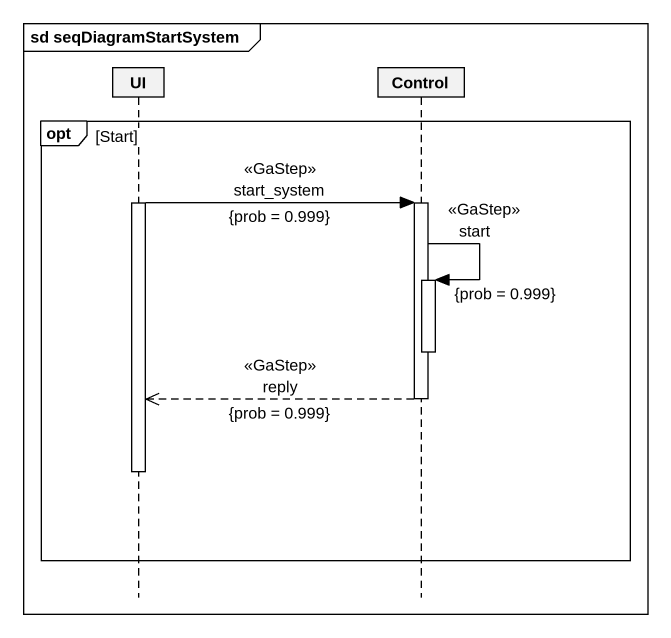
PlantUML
@startuml
mainframe sd seqDiagramStartSystem
hide footbox
participant UI
participant "Control" as Control_

opt Start
  activate UI
  UI -> Control_ : start_system\n<<GaStep>>\n{prob = 0.999}
  activate Control_
  Control_ -> Control_ : start\n<<GaStep>>\n{prob = 0.999}
  activate Control_
  deactivate Control_
  Control_ -->> UI : reply\n<<GaStep>>\n{prob = 0.999}
  deactivate Control_
  deactivate UI
end
@enduml
